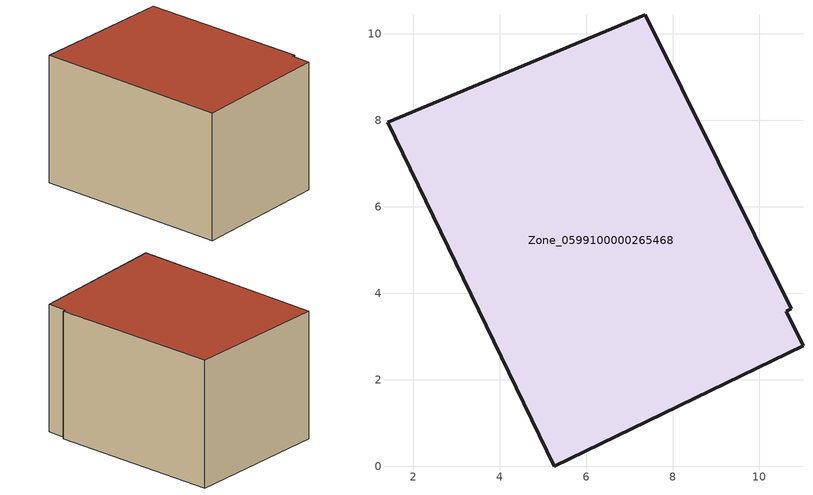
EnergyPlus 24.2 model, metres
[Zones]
Zone_0599100000265468
 floor ground (C_G): 10.63,3.59 11.02,2.79 5.27,0 1.4,7.96 7.37,10.44 10.74,3.64 z0
 wall outside (C_F): 1.4,7.96 5.27,0 11.02,2.79 10.63,3.59 10.74,3.64 7.37,10.44 1.4,7.96 z0:5.93
 roof outside (C_R): 7.37,10.44 1.4,7.96 5.27,0 11.02,2.79 10.63,3.59 10.74,3.64 z5.93
[BUILDING]
Pand.0599100000265468: North Axis=0; Terrain=City; Loads Convergence Tolerance Value=0.04; Temperature Convergence Tolerance Value=0.4; Solar Distribution=FullExterior; Maximum Number of Warmup Days=25; Minimum Number of Warmup Days=1
[Site:Location]
Rotterdam.The.Hague.AP_ZH_NLD Design_Conditions: Latitude=51.96; Longitude=4.45; Time Zone=1; Elevation=-4.5
[SITE:GROUNDTEMPERATURE:BUILDINGSURFACE]
18, 18, 18, 18, 18, 18, 18, 18, 18, 18, 18, 18
[MATERIAL] Thermal Absorptance=0.9; Solar Absorptance=0.7; Visible Absorptance=0.7
Name | Roughness | Thickness | Conductivity | Density | Specific Heat
G.TC.1946-1964 | MediumSmooth | 0.15 | 1 | 540 | 1210
F.TC.1946-1964 | Rough | 0.3 | 0.857143 | 1920 | 840
R.TC.1946-1964 | MediumRough | 0.2 | 0.235294 | 1500 | 1000
[CONSTRUCTION]
C_G: G.TC.1946-1964
C_F: F.TC.1946-1964
C_R: R.TC.1946-1964
[ZONE]
Zone_0599100000265468: Type=1; Multiplier=1; Ceiling Height=Autocalculate; Volume=Autocalculate; Floor Area=autocalculate; Part of Total Floor Area=Yes
[ZONEINFILTRATION:DESIGNFLOWRATE]
Infil_Zone_0599100000265468: Zone or ZoneList or Space or SpaceList=Zone_0599100000265468; Schedule=AlwaysOn; Design Flow Rate Calculation Method=Flow/Area; Flow Rate per Floor Area=0.003; Constant Term Coefficient=1; Temperature Term Coefficient=0; Velocity Term Coefficient=0; Velocity Squared Term Coefficient=0
[HVACTEMPLATE:ZONE:IDEALLOADSAIRSYSTEM]
Zone_0599100000265468: Maximum Heating Supply Air Temperature=50; Minimum Cooling Supply Air Temperature=13; Maximum Heating Supply Air Humidity Ratio=0.0156; Minimum Cooling Supply Air Humidity Ratio=0.0077; Heating Limit=NoLimit; Cooling Limit=NoLimit; Dehumidification Control Type=ConstantSensibleHeatRatio; Cooling Sensible Heat Ratio=0.7; Dehumidification Setpoint=60; Humidification Control Type=None; Humidification Setpoint=30; Outdoor Air Method=None; Outdoor Air Flow Rate per Person=0.00944; Outdoor Air Flow Rate per Zone Floor Area=0; Outdoor Air Flow Rate per Zone=0; Demand Controlled Ventilation Type=None; Outdoor Air Economizer Type=NoEconomizer; Heat Recovery Type=None; Sensible Heat Recovery Effectiveness=0.7; Latent Heat Recovery Effectiveness=0.65
[ZONECONTROL:THERMOSTAT]
ThermostatControl_Zone_0599100000265468: Zone or ZoneList=Zone_0599100000265468; Control Type Schedule=DualSetpointControlType; Control 1=Thermostat_Zone_0599100000265468; Temperature Difference Between Cutout And Setpoint=0
[THERMOSTATSETPOINT:DUALSETPOINT]
Thermostat_Zone_0599100000265468: Heating Setpoint Temperature Schedule=HeatingSetpoint_Zone_0599100000265468; Cooling Setpoint Temperature Schedule=CoolingSetpoint_Zone_0599100000265468
[SCHEDULE:COMPACT]
HeatingSetpoint_Zone_0599100000265468: Through: 12/31, For: AllDays, Until: 24:00, 21
CoolingSetpoint_Zone_0599100000265468: Through: 12/31, For: AllDays, Until: 24:00, 24
DualSetpointControlType: Through: 12/31, For: AllDays, Until: 24:00, 4
AlwaysOn: Through: 12/31, For: AllDays, Until: 24:00, 1
